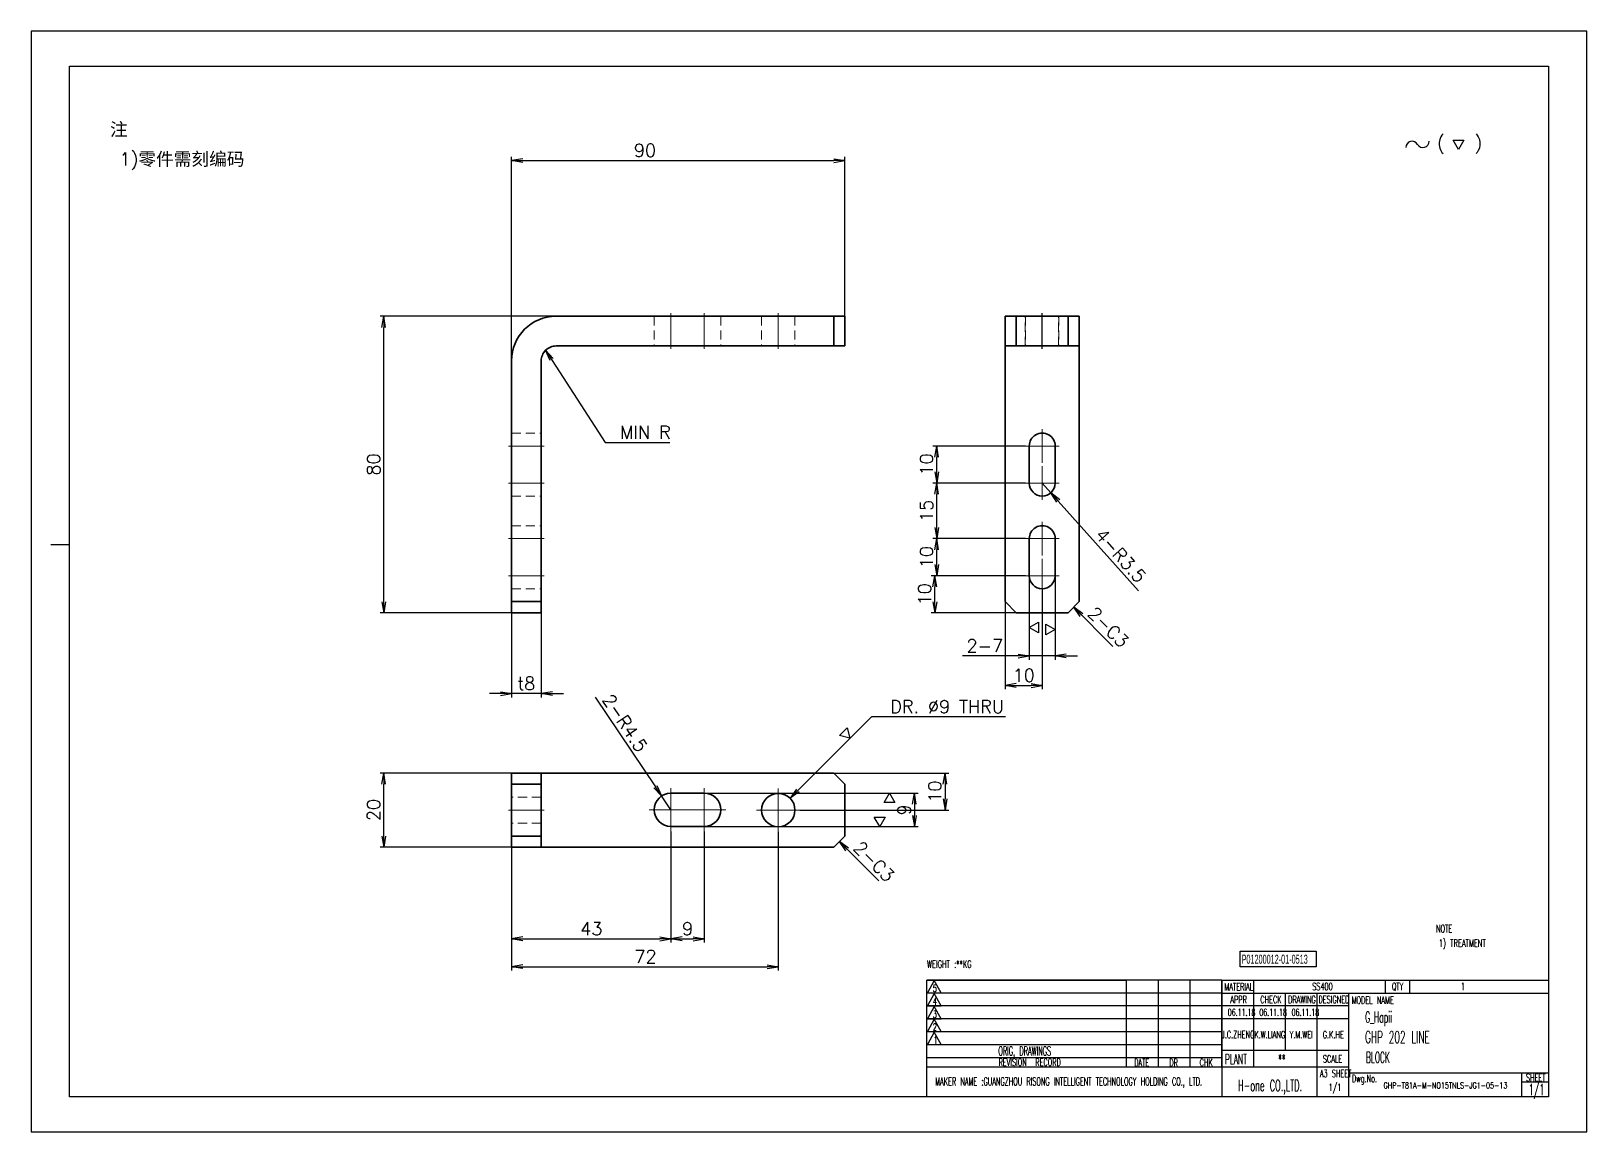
# Model space of a CAD drawing. Header units: millimetres. Extents: x 9439 to 18429, y 1498 to 3280.
# Drawn here: x 16313 to 16733, y 1498.1 to 1795.1 of the extents above; entities that cross this region are included whole.
import ezdxf
from ezdxf.enums import TextEntityAlignment as Align

# ---------------------------------------------------------------- set-up
doc = ezdxf.new("R2010")
doc.units = ezdxf.units.MM
doc.linetypes.add('CENTER-HOKUTO', pattern=[23, 20, -1, 1, -1])
doc.linetypes.add('HIDDEN-HOKUTO', pattern=[3.8, 2.5, -1.3])
doc.layers.add('AM_7', color=2, linetype='CENTER-HOKUTO', lineweight=30)
doc.layers.add('AM_HID', color=1, linetype='HIDDEN-HOKUTO', lineweight=25)
doc.layers.add('title_frame', color=7, linetype='Continuous')
doc.layers.add('word_dim', color=253, linetype='Continuous')
doc.styles.add('MX_NOTE_STANDARD', font='txt.shx', dxfattribs={"bigfont": 'bigfont.shx'})
doc.styles.get("Standard").update_dxf_attribs({"font": 'romans.shx', "bigfont": 'bigfont.shx'})
doc.dimstyles.new('RS1-1', dxfattribs={"dimtxt": 3.5, "dimasz": 3, "dimexe": 1, "dimexo": 0, "dimgap": 1, "dimtad": 3, "dimdsep": 46, "dimtxsty": 'Standard', "dimblk1": 'OPEN', "dimblk2": 'OPEN', "dimsah": 1, "dimcen": 0, "dimclrd": 256, "dimclre": 256, "dimclrt": 3, "dimazin": 2, "dimtfac": 1, "dimtmove": 0, "dimatfit": 3, "dimldrblk": 'OPEN', "dimfxl": 0, "dimtolj": 1, "dimtzin": 0, "dimarcsym": 0})

# ---------------------------------------------------------------- blocks, each defined once
blk = doc.blocks.new('A$C404331B6')
at = {"layer": 'title_frame'}
for p, q in [((0, -31.5), (0, 0)), ((0, 0), (53.9, 0)), ((79.62, 0), (0, 0)), ((53.9, -23.5), (53.9, 0)), ((62.48, -23.5), (62.48, 0)), ((62.48, -23.5), (62.48, 0)), ((71.05, -23.5), (71.05, 0)), ((71.05, -23.5), (71.05, 0)), ((79.62, 0), (79.62, -31.5)), ((79.62, 0), (167.83, 0)), ((88.2, -23.5), (88.2, 0)), ((123.73, 0), (123.73, -3.5)), ((130.3, 0), (130.3, -3.5)), ((53.9, -3.5), (0, -3.5)), ((79.62, -3.5), (0, -3.5)), ((1.98, -0.12), (0.1, -3.45)), ((0.1, -3.45), (3.86, -3.45)), ((1.98, -3.6), (0.1, -6.92)), ((3.86, -3.45), (1.98, -0.12)), ((3.86, -6.92), (1.98, -3.6)), ((79.62, -3.5), (167.83, -3.5)), ((96.78, -18.9), (96.78, -3.5)), ((105.35, -31.5), (105.35, -3.5)), ((113.92, -31.5), (113.92, -3.5)), ((53.9, -7), (0, -7)), ((79.62, -7), (0, -7)), ((0.1, -6.92), (3.86, -6.92)), ((1.98, -7.13), (0.1, -10.45)), ((3.86, -10.45), (1.98, -7.13)), ((113.92, -7), (79.62, -7)), ((53.9, -10.5), (0, -10.5)), ((79.62, -10.5), (0, -10.5)), ((0.1, -10.45), (3.86, -10.45)), ((1.98, -10.54), (0.1, -13.87)), ((3.86, -13.87), (1.98, -10.54)), ((113.92, -10.5), (79.62, -10.5)), ((53.9, -14), (0, -14)), ((79.62, -14), (0, -14)), ((0.1, -13.87), (3.86, -13.87)), ((1.98, -14.07), (0.1, -17.4)), ((3.86, -17.4), (1.98, -14.07)), ((53.9, -17.5), (0, -17.5)), ((79.62, -17.5), (0, -17.5)), ((0.1, -17.4), (3.86, -17.4)), ((79.62, -18.9), (113.92, -18.9)), ((53.9, -21), (0, -21)), ((79.62, -21), (0, -21)), ((79.62, -23.5), (0, -23.5)), ((113.92, -23.5), (79.62, -23.5)), ((113.92, -25), (167.83, -25)), ((160.48, -25), (160.48, -31.5)), ((160.48, -27.5), (167.83, -27.5)), ((167.83, -31.5), (0, -31.5))]:
    blk.add_line(p, q, dxfattribs=at)
at = {"layer": 'title_frame', "color": 3, "style": 'MX_NOTE_STANDARD', "width": 0.5341}
for s, height, p in [('5', 1.92, (1.59, -3.22)), ('MATERIAL', 1.973, (80.3, -2.79)), ('QTY', 1.973, (125.5, -2.7)), ('4', 1.92, (1.59, -6.7)), ('3', 1.92, (1.59, -10.23)), ('APPR', 1.973, (81.89, -6.26)), ('CHECK', 1.973, (89.99, -6.26)), ('DRAWING', 1.973, (97.51, -6.26)), ('DESIGNED', 1.973, (105.7, -6.26)), ('MODEL NAME', 1.973, (114.63, -6.41)), ('2', 1.92, (1.59, -13.64)), ('1', 1.92, (1.78, -17.17)), ('ORIG, DRAWINGS', 2.4112, (19.27, -20.34)), ('PLANT', 2.74, (80.46, -22.73)), ('SCALE', 1.973, (106.88, -22.28)), ('REVISION  RECORD', 1.9728, (19.32, -23.18)), ('DATE', 1.973, (55.94, -23.26)), ('DR', 1.973, (65.43, -23.27)), ('CHK', 1.973, (73.61, -23.23)), ('MAKER NAME :GUANGZHOU RISONG INTELLIGENT TECHNOLOGY HOLDING CO., LTD.', 2.16, (2.22, -28.43)), ('Dwg.No.', 1.973, (114.71, -27.52)), ('SHEET', 1.973, (161.71, -27.29))]:
    blk.add_text(s, height=height, dxfattribs=at).set_placement(p)
blk = doc.blocks.new('shiage0')
at = {"layer": 'word_dim', "color": 3, "linetype": 'Continuous'}
for centre, start, end in [((1.69, 0), 30, 180), ((4.61, 1.69), 210, 0)]:
    blk.add_arc(centre, 1.69, start, end, dxfattribs=at)
blk = doc.blocks.new('12')
at = {"layer": 'title_frame', "color": 3, "linetype": 'Continuous'}
blk.add_lwpolyline([(20.46, 3.03), (19.01, 5.53), (21.9, 5.53)], close=True, dxfattribs=at)
blk.add_blockref('shiage0', (6.23, 3.56), dxfattribs=at)
blk.add_text('(   )', height=3.5, dxfattribs=at).set_placement((14.64, 3.08))
blk = doc.blocks.new('_Open')
at = {"color": 0, "lineweight": -2}
for p, q in [((-1, 0.17), (0, 0)), ((-1, -0.17), (0, 0)), ((0, 0), (-1, 0))]:
    blk.add_line(p, q, dxfattribs=at)
blk = doc.blocks.new('*D198')
at = {"layer": 'DEFPOINTS', "color": 0, "linetype": 'Continuous', "ltscale": 2}
for p in [(16408.16, 1718.18), (16458.41, 1718.18), (16446.68, 1638.18)]:
    blk.add_point(p, dxfattribs=at)
at = {"layer": 'word_dim', "linetype": 'Continuous', "lineweight": -2, "ltscale": 2}
for p, q in [((16458.41, 1718.18), (16407.16, 1718.18)), ((16408.16, 1641.18), (16408.16, 1715.18)), ((16446.68, 1638.18), (16407.16, 1638.18))]:
    blk.add_line(p, q, dxfattribs=at)
at = {"layer": 'word_dim', "linetype": 'Continuous', "lineweight": -2, "ltscale": 2, "xscale": 3, "yscale": 3, "zscale": 3}
for p, rotation in [((16408.16, 1718.18), 90), ((16408.16, 1638.18), 270)]:
    blk.add_blockref('_Open', p, dxfattribs=dict(at, rotation=rotation))
at = {"layer": 'word_dim', "color": 3, "linetype": 'Continuous', "ltscale": 2, "insert": (16405.41, 1678.18), "char_height": 3.5, "attachment_point": 5, "rotation": 90}
blk.add_mtext('\\A1;80', dxfattribs=at)
blk = doc.blocks.new('*D199')
at = {"layer": 'DEFPOINTS', "color": 0, "linetype": 'Continuous', "ltscale": 2}
for p in [(16532.68, 1760.19), (16532.68, 1714.18), (16442.68, 1679.47)]:
    blk.add_point(p, dxfattribs=at)
at = {"layer": 'word_dim', "linetype": 'Continuous', "lineweight": -2, "ltscale": 2}
for p, q in [((16442.68, 1679.47), (16442.68, 1761.19)), ((16445.68, 1760.19), (16529.68, 1760.19)), ((16532.68, 1714.18), (16532.68, 1761.19))]:
    blk.add_line(p, q, dxfattribs=at)
at = {"layer": 'word_dim', "linetype": 'Continuous', "lineweight": -2, "ltscale": 2, "xscale": 3, "yscale": 3, "zscale": 3, "rotation": 180}
blk.add_blockref('_Open', (16442.68, 1760.19), dxfattribs=at)
at = {"layer": 'word_dim', "linetype": 'Continuous', "lineweight": -2, "ltscale": 2, "xscale": 3, "yscale": 3, "zscale": 3}
blk.add_blockref('_Open', (16532.68, 1760.19), dxfattribs=at)
at = {"layer": 'word_dim', "color": 3, "linetype": 'Continuous', "ltscale": 2, "insert": (16478.68, 1762.94), "char_height": 3.5, "attachment_point": 5}
blk.add_mtext('\\A1;90', dxfattribs=at)
blk = doc.blocks.new('*D200')
at = {"layer": 'DEFPOINTS', "color": 0, "linetype": 'Continuous', "ltscale": 2}
for p in [(16442.68, 1638.18), (16450.68, 1638.18), (16442.68, 1616.36)]:
    blk.add_point(p, dxfattribs=at)
at = {"layer": 'word_dim', "linetype": 'Continuous', "lineweight": -2, "ltscale": 2}
for p, q in [((16442.68, 1638.18), (16442.68, 1615.36)), ((16450.68, 1638.18), (16450.68, 1615.36)), ((16439.68, 1616.36), (16436.68, 1616.36)), ((16450.68, 1616.36), (16442.68, 1616.36)), ((16453.68, 1616.36), (16456.68, 1616.36))]:
    blk.add_line(p, q, dxfattribs=at)
at = {"layer": 'word_dim', "linetype": 'Continuous', "lineweight": -2, "ltscale": 2, "xscale": 3, "yscale": 3, "zscale": 3}
blk.add_blockref('_Open', (16442.68, 1616.36), dxfattribs=at)
at = {"layer": 'word_dim', "linetype": 'Continuous', "lineweight": -2, "ltscale": 2, "xscale": 3, "yscale": 3, "zscale": 3, "rotation": 180}
blk.add_blockref('_Open', (16450.68, 1616.36), dxfattribs=at)
at = {"layer": 'word_dim', "color": 3, "linetype": 'Continuous', "ltscale": 2, "insert": (16446.68, 1619.11), "char_height": 3.5, "attachment_point": 5}
blk.add_mtext('\\A1;t8', dxfattribs=at)
blk = doc.blocks.new('*D201')
at = {"layer": 'DEFPOINTS', "color": 0, "linetype": 'Continuous', "ltscale": 2}
for p in [(16585.92, 1644.63), (16575.92, 1641.18), (16585.92, 1618.56)]:
    blk.add_point(p, dxfattribs=at)
at = {"layer": 'word_dim', "linetype": 'Continuous', "lineweight": -2, "ltscale": 2}
for p, q in [((16585.92, 1644.63), (16585.92, 1617.56)), ((16575.92, 1641.18), (16575.92, 1617.56)), ((16578.92, 1618.56), (16582.92, 1618.56))]:
    blk.add_line(p, q, dxfattribs=at)
at = {"layer": 'word_dim', "linetype": 'Continuous', "lineweight": -2, "ltscale": 2, "xscale": 3, "yscale": 3, "zscale": 3, "rotation": 180}
blk.add_blockref('_Open', (16575.92, 1618.56), dxfattribs=at)
at = {"layer": 'word_dim', "linetype": 'Continuous', "lineweight": -2, "ltscale": 2, "xscale": 3, "yscale": 3, "zscale": 3}
blk.add_blockref('_Open', (16585.92, 1618.56), dxfattribs=at)
at = {"layer": 'word_dim', "color": 3, "linetype": 'Continuous', "ltscale": 2, "insert": (16580.92, 1621.31), "char_height": 3.5, "attachment_point": 5}
blk.add_mtext('\\A1;10', dxfattribs=at)
blk = doc.blocks.new('*D202')
at = {"layer": 'DEFPOINTS', "color": 0, "linetype": 'Continuous', "ltscale": 2}
for p in [(16556.93, 1648.18), (16581.37, 1648.18), (16578.92, 1638.18)]:
    blk.add_point(p, dxfattribs=at)
at = {"layer": 'word_dim', "linetype": 'Continuous', "lineweight": -2, "ltscale": 2}
for p, q in [((16581.37, 1648.18), (16555.93, 1648.18)), ((16556.93, 1641.18), (16556.93, 1645.18)), ((16578.92, 1638.18), (16555.93, 1638.18))]:
    blk.add_line(p, q, dxfattribs=at)
at = {"layer": 'word_dim', "linetype": 'Continuous', "lineweight": -2, "ltscale": 2, "xscale": 3, "yscale": 3, "zscale": 3}
for p, rotation in [((16556.93, 1648.18), 90), ((16556.93, 1638.18), 270)]:
    blk.add_blockref('_Open', p, dxfattribs=dict(at, rotation=rotation))
at = {"layer": 'word_dim', "color": 3, "linetype": 'Continuous', "ltscale": 2, "insert": (16554.18, 1643.18), "char_height": 3.5, "attachment_point": 5, "rotation": 90}
blk.add_mtext('\\A1;10', dxfattribs=at)
blk = doc.blocks.new('*D203')
at = {"layer": 'DEFPOINTS', "color": 0, "linetype": 'Continuous', "ltscale": 2}
for p in [(16557.43, 1658.18), (16581.37, 1658.18), (16581.37, 1648.18)]:
    blk.add_point(p, dxfattribs=at)
at = {"layer": 'word_dim', "linetype": 'Continuous', "lineweight": -2, "ltscale": 2}
for p, q in [((16581.37, 1658.18), (16556.43, 1658.18)), ((16557.43, 1651.18), (16557.43, 1655.18)), ((16581.37, 1648.18), (16556.43, 1648.18))]:
    blk.add_line(p, q, dxfattribs=at)
at = {"layer": 'word_dim', "linetype": 'Continuous', "lineweight": -2, "ltscale": 2, "xscale": 3, "yscale": 3, "zscale": 3}
for p, rotation in [((16557.43, 1658.18), 90), ((16557.43, 1648.18), 270)]:
    blk.add_blockref('_Open', p, dxfattribs=dict(at, rotation=rotation))
at = {"layer": 'word_dim', "color": 3, "linetype": 'Continuous', "ltscale": 2, "insert": (16554.68, 1653.18), "char_height": 3.5, "attachment_point": 5, "rotation": 90}
blk.add_mtext('\\A1;10', dxfattribs=at)
blk = doc.blocks.new('*D204')
at = {"layer": 'DEFPOINTS', "color": 0, "linetype": 'Continuous', "ltscale": 2}
for p in [(16557.43, 1673.18), (16581.37, 1673.18), (16581.37, 1658.18)]:
    blk.add_point(p, dxfattribs=at)
at = {"layer": 'word_dim', "linetype": 'Continuous', "lineweight": -2, "ltscale": 2}
for p, q in [((16581.37, 1673.18), (16556.43, 1673.18)), ((16557.43, 1661.18), (16557.43, 1670.18)), ((16581.37, 1658.18), (16556.43, 1658.18))]:
    blk.add_line(p, q, dxfattribs=at)
at = {"layer": 'word_dim', "linetype": 'Continuous', "lineweight": -2, "ltscale": 2, "xscale": 3, "yscale": 3, "zscale": 3}
for p, rotation in [((16557.43, 1673.18), 90), ((16557.43, 1658.18), 270)]:
    blk.add_blockref('_Open', p, dxfattribs=dict(at, rotation=rotation))
at = {"layer": 'word_dim', "color": 3, "linetype": 'Continuous', "ltscale": 2, "insert": (16554.68, 1665.68), "char_height": 3.5, "attachment_point": 5, "rotation": 90}
blk.add_mtext('\\A1;15', dxfattribs=at)
blk = doc.blocks.new('*D205')
at = {"layer": 'DEFPOINTS', "color": 0, "linetype": 'Continuous', "ltscale": 2}
for p in [(16557.43, 1683.18), (16581.37, 1683.18), (16581.37, 1673.18)]:
    blk.add_point(p, dxfattribs=at)
at = {"layer": 'word_dim', "linetype": 'Continuous', "lineweight": -2, "ltscale": 2}
for p, q in [((16581.37, 1683.18), (16556.43, 1683.18)), ((16557.43, 1676.18), (16557.43, 1680.18)), ((16581.37, 1673.18), (16556.43, 1673.18))]:
    blk.add_line(p, q, dxfattribs=at)
at = {"layer": 'word_dim', "linetype": 'Continuous', "lineweight": -2, "ltscale": 2, "xscale": 3, "yscale": 3, "zscale": 3}
for p, rotation in [((16557.43, 1683.18), 90), ((16557.43, 1673.18), 270)]:
    blk.add_blockref('_Open', p, dxfattribs=dict(at, rotation=rotation))
at = {"layer": 'word_dim', "color": 3, "linetype": 'Continuous', "ltscale": 2, "insert": (16554.68, 1678.18), "char_height": 3.5, "attachment_point": 5, "rotation": 90}
blk.add_mtext('\\A1;10', dxfattribs=at)
blk = doc.blocks.new('*D206')
at = {"layer": 'DEFPOINTS', "color": 0, "linetype": 'Continuous', "ltscale": 2}
for p in [(16582.42, 1649.18), (16589.42, 1649.18), (16589.42, 1626.52)]:
    blk.add_point(p, dxfattribs=at)
at = {"layer": 'word_dim', "linetype": 'Continuous', "lineweight": -2, "ltscale": 2}
for p, q in [((16582.42, 1649.18), (16582.42, 1625.52)), ((16589.42, 1649.18), (16589.42, 1625.52)), ((16579.42, 1626.52), (16564.42, 1626.52)), ((16589.42, 1626.52), (16582.42, 1626.52)), ((16592.42, 1626.52), (16595.42, 1626.52))]:
    blk.add_line(p, q, dxfattribs=at)
at = {"layer": 'word_dim', "linetype": 'Continuous', "lineweight": -2, "ltscale": 2, "xscale": 3, "yscale": 3, "zscale": 3}
blk.add_blockref('_Open', (16582.42, 1626.52), dxfattribs=at)
at = {"layer": 'word_dim', "linetype": 'Continuous', "lineweight": -2, "ltscale": 2, "xscale": 3, "yscale": 3, "zscale": 3, "rotation": 180}
blk.add_blockref('_Open', (16589.42, 1626.52), dxfattribs=at)
at = {"layer": 'word_dim', "color": 3, "linetype": 'Continuous', "ltscale": 2, "insert": (16570.42, 1629.27), "char_height": 3.5, "attachment_point": 5}
blk.add_mtext('\\A1;2-7', dxfattribs=at)
blk = doc.blocks.new('*D207')
at = {"layer": 'DEFPOINTS', "color": 0, "linetype": 'Continuous', "ltscale": 2}
for p in [(16585.92, 1673.18), (16588.26, 1670.57)]:
    blk.add_point(p, dxfattribs=at)
at = {"layer": 'word_dim', "linetype": 'Continuous', "lineweight": -2, "ltscale": 2}
for p, q in [((16585.92, 1673.18), (16588.26, 1670.57)), ((16611.9, 1644.13), (16590.25, 1668.34))]:
    blk.add_line(p, q, dxfattribs=at)
at = {"layer": 'word_dim', "linetype": 'Continuous', "lineweight": -2, "ltscale": 2, "xscale": 3, "yscale": 3, "zscale": 3, "rotation": 131.7998130805166}
blk.add_blockref('_Open', (16588.26, 1670.57), dxfattribs=at)
at = {"layer": 'word_dim', "color": 3, "linetype": 'Continuous', "ltscale": 2, "insert": (16607.12, 1653.6), "char_height": 3.5, "attachment_point": 5, "rotation": 311.7998}
blk.add_mtext('\\A1;4-R3.5', dxfattribs=at)
blk = doc.blocks.new('*D208')
at = {"layer": 'DEFPOINTS', "color": 0, "linetype": 'Continuous', "ltscale": 2}
for p in [(16408.16, 1594.94), (16446.68, 1594.94), (16444.84, 1574.94)]:
    blk.add_point(p, dxfattribs=at)
at = {"layer": 'word_dim', "linetype": 'Continuous', "lineweight": -2, "ltscale": 2}
for p, q in [((16446.68, 1594.94), (16407.16, 1594.94)), ((16408.16, 1577.94), (16408.16, 1591.94)), ((16444.84, 1574.94), (16407.16, 1574.94))]:
    blk.add_line(p, q, dxfattribs=at)
at = {"layer": 'word_dim', "linetype": 'Continuous', "lineweight": -2, "ltscale": 2, "xscale": 3, "yscale": 3, "zscale": 3}
for p, rotation in [((16408.16, 1594.94), 90), ((16408.16, 1574.94), 270)]:
    blk.add_blockref('_Open', p, dxfattribs=dict(at, rotation=rotation))
at = {"layer": 'word_dim', "color": 3, "linetype": 'Continuous', "ltscale": 2, "insert": (16405.41, 1584.94), "char_height": 3.5, "attachment_point": 5, "rotation": 90}
blk.add_mtext('\\A1;20', dxfattribs=at)
blk = doc.blocks.new('*D209')
at = {"layer": 'DEFPOINTS', "color": 0, "linetype": 'Continuous', "ltscale": 2}
for p in [(16442.68, 1576.44), (16485.68, 1579.17), (16485.68, 1550.2)]:
    blk.add_point(p, dxfattribs=at)
at = {"layer": 'word_dim', "linetype": 'Continuous', "lineweight": -2, "ltscale": 2}
for p, q in [((16442.68, 1576.44), (16442.68, 1549.2)), ((16485.68, 1579.17), (16485.68, 1549.2)), ((16445.68, 1550.2), (16482.68, 1550.2))]:
    blk.add_line(p, q, dxfattribs=at)
at = {"layer": 'word_dim', "linetype": 'Continuous', "lineweight": -2, "ltscale": 2, "xscale": 3, "yscale": 3, "zscale": 3, "rotation": 180}
blk.add_blockref('_Open', (16442.68, 1550.2), dxfattribs=at)
at = {"layer": 'word_dim', "linetype": 'Continuous', "lineweight": -2, "ltscale": 2, "xscale": 3, "yscale": 3, "zscale": 3}
blk.add_blockref('_Open', (16485.68, 1550.2), dxfattribs=at)
at = {"layer": 'word_dim', "color": 3, "linetype": 'Continuous', "ltscale": 2, "insert": (16464.18, 1552.95), "char_height": 3.5, "attachment_point": 5}
blk.add_mtext('\\A1;43', dxfattribs=at)
blk = doc.blocks.new('*D210')
at = {"layer": 'DEFPOINTS', "color": 0, "linetype": 'Continuous', "ltscale": 2}
for p in [(16485.68, 1579.17), (16494.68, 1579.17), (16494.68, 1550.2)]:
    blk.add_point(p, dxfattribs=at)
at = {"layer": 'word_dim', "linetype": 'Continuous', "lineweight": -2, "ltscale": 2}
for p, q in [((16485.68, 1579.17), (16485.68, 1549.2)), ((16494.68, 1579.17), (16494.68, 1549.2)), ((16488.68, 1550.2), (16491.68, 1550.2))]:
    blk.add_line(p, q, dxfattribs=at)
at = {"layer": 'word_dim', "linetype": 'Continuous', "lineweight": -2, "ltscale": 2, "xscale": 3, "yscale": 3, "zscale": 3, "rotation": 180}
blk.add_blockref('_Open', (16485.68, 1550.2), dxfattribs=at)
at = {"layer": 'word_dim', "linetype": 'Continuous', "lineweight": -2, "ltscale": 2, "xscale": 3, "yscale": 3, "zscale": 3}
blk.add_blockref('_Open', (16494.68, 1550.2), dxfattribs=at)
at = {"layer": 'word_dim', "color": 3, "linetype": 'Continuous', "ltscale": 2, "insert": (16490.18, 1552.95), "char_height": 3.5, "attachment_point": 5}
blk.add_mtext('\\A1;9', dxfattribs=at)
blk = doc.blocks.new('*D211')
at = {"layer": 'DEFPOINTS', "color": 0, "linetype": 'Continuous', "ltscale": 2}
for p in [(16442.68, 1576.44), (16514.68, 1579.09), (16514.68, 1542.68)]:
    blk.add_point(p, dxfattribs=at)
at = {"layer": 'word_dim', "linetype": 'Continuous', "lineweight": -2, "ltscale": 2}
for p, q in [((16442.68, 1576.44), (16442.68, 1541.68)), ((16514.68, 1579.09), (16514.68, 1541.68)), ((16445.68, 1542.68), (16511.68, 1542.68))]:
    blk.add_line(p, q, dxfattribs=at)
at = {"layer": 'word_dim', "linetype": 'Continuous', "lineweight": -2, "ltscale": 2, "xscale": 3, "yscale": 3, "zscale": 3, "rotation": 180}
blk.add_blockref('_Open', (16442.68, 1542.68), dxfattribs=at)
at = {"layer": 'word_dim', "linetype": 'Continuous', "lineweight": -2, "ltscale": 2, "xscale": 3, "yscale": 3, "zscale": 3}
blk.add_blockref('_Open', (16514.68, 1542.68), dxfattribs=at)
at = {"layer": 'word_dim', "color": 3, "linetype": 'Continuous', "ltscale": 2, "insert": (16478.81, 1545.43), "char_height": 3.5, "attachment_point": 5}
blk.add_mtext('\\A1;72', dxfattribs=at)
blk = doc.blocks.new('*D212')
at = {"layer": 'DEFPOINTS', "color": 0, "linetype": 'Continuous', "ltscale": 2}
for p in [(16511.68, 1594.94), (16520.53, 1584.94), (16559.68, 1584.94)]:
    blk.add_point(p, dxfattribs=at)
at = {"layer": 'word_dim', "linetype": 'Continuous', "lineweight": -2, "ltscale": 2}
for p, q in [((16511.68, 1594.94), (16560.68, 1594.94)), ((16559.68, 1591.94), (16559.68, 1587.94)), ((16520.53, 1584.94), (16560.68, 1584.94))]:
    blk.add_line(p, q, dxfattribs=at)
at = {"layer": 'word_dim', "linetype": 'Continuous', "lineweight": -2, "ltscale": 2, "xscale": 3, "yscale": 3, "zscale": 3}
for p, rotation in [((16559.68, 1594.94), 90), ((16559.68, 1584.94), 270)]:
    blk.add_blockref('_Open', p, dxfattribs=dict(at, rotation=rotation))
at = {"layer": 'word_dim', "color": 3, "linetype": 'Continuous', "ltscale": 2, "insert": (16556.93, 1589.94), "char_height": 3.5, "attachment_point": 5, "rotation": 90}
blk.add_mtext('\\A1;10', dxfattribs=at)
blk = doc.blocks.new('*D213')
at = {"layer": 'DEFPOINTS', "color": 0, "linetype": 'Continuous', "ltscale": 2}
for p in [(16494.68, 1589.52), (16494.68, 1580.52), (16551.4, 1580.52)]:
    blk.add_point(p, dxfattribs=at)
at = {"layer": 'word_dim', "linetype": 'Continuous', "lineweight": -2, "ltscale": 2}
for p, q in [((16494.68, 1589.52), (16552.4, 1589.52)), ((16551.4, 1586.52), (16551.4, 1583.52)), ((16494.68, 1580.52), (16552.4, 1580.52))]:
    blk.add_line(p, q, dxfattribs=at)
at = {"layer": 'word_dim', "linetype": 'Continuous', "lineweight": -2, "ltscale": 2, "xscale": 3, "yscale": 3, "zscale": 3}
for p, rotation in [((16551.4, 1589.52), 90), ((16551.4, 1580.52), 270)]:
    blk.add_blockref('_Open', p, dxfattribs=dict(at, rotation=rotation))
at = {"layer": 'word_dim', "color": 3, "linetype": 'Continuous', "ltscale": 2, "insert": (16548.65, 1585.02), "char_height": 3.5, "attachment_point": 5, "rotation": 90}
blk.add_mtext('\\A1;9', dxfattribs=at)
blk = doc.blocks.new('*D214')
at = {"layer": 'DEFPOINTS', "color": 0, "linetype": 'Continuous', "ltscale": 2}
for p in [(16517.86, 1588.13), (16511.5, 1581.76)]:
    blk.add_point(p, dxfattribs=at)
at = {"layer": 'word_dim', "linetype": 'Continuous', "lineweight": -2, "ltscale": 2}
for p, q in [((16539.82, 1610.12), (16519.98, 1590.25)), ((16576.02, 1610.12), (16539.82, 1610.12))]:
    blk.add_line(p, q, dxfattribs=at)
at = {"layer": 'word_dim', "linetype": 'Continuous', "lineweight": -2, "ltscale": 2, "xscale": 3, "yscale": 3, "zscale": 3, "rotation": 225.0427662353295}
blk.add_blockref('_Open', (16517.86, 1588.13), dxfattribs=at)
at = {"layer": 'word_dim', "color": 3, "linetype": 'Continuous', "ltscale": 2, "insert": (16560.25, 1612.87), "char_height": 3.5, "attachment_point": 5}
blk.add_mtext('\\A1;DR. ∅9 THRU', dxfattribs=at)
blk = doc.blocks.new('shiage1')
at = {"layer": 'word_dim', "color": 3, "linetype": 'Continuous'}
for p, q in [((0, 0), (-1.44, 2.5)), ((-1.44, 2.5), (1.44, 2.5)), ((1.44, 2.5), (0, 0))]:
    blk.add_line(p, q, dxfattribs=at)
blk = doc.blocks.new('*D215')
at = {"layer": 'DEFPOINTS', "color": 0, "linetype": 'Continuous', "ltscale": 2}
for p in [(16483.17, 1588.76), (16485.68, 1585.02)]:
    blk.add_point(p, dxfattribs=at)
at = {"layer": 'word_dim', "linetype": 'Continuous', "lineweight": -2, "ltscale": 2}
for p, q in [((16465.27, 1615.42), (16481.5, 1591.25)), ((16485.68, 1585.02), (16483.17, 1588.76))]:
    blk.add_line(p, q, dxfattribs=at)
at = {"layer": 'word_dim', "linetype": 'Continuous', "lineweight": -2, "ltscale": 2, "xscale": 3, "yscale": 3, "zscale": 3, "rotation": 303.8904609505279}
blk.add_blockref('_Open', (16483.17, 1588.76), dxfattribs=at)
at = {"layer": 'word_dim', "color": 3, "linetype": 'Continuous', "ltscale": 2, "insert": (16473.27, 1608.44), "char_height": 3.5, "attachment_point": 5, "rotation": 303.8905}
blk.add_mtext('\\A1;2-R4.5', dxfattribs=at)

msp = doc.modelspace()

# ---------------------------------------------------------------- linework, layer by layer
at = {"color": 7, "lineweight": 35}
for p, q in [((16454.682, 1718.181), (16529.682, 1718.181)), ((16454.682, 1710.181), (16529.682, 1710.181)), ((16442.682, 1641.181), (16442.682, 1706.181)), ((16450.682, 1641.181), (16450.682, 1706.181)), ((16575.922, 1641.181), (16575.922, 1706.181)), ((16595.922, 1641.181), (16595.922, 1706.181)), ((16454.682, 1594.941), (16529.682, 1594.941)), ((16454.682, 1574.941), (16529.682, 1574.941))]:
    msp.add_line(p, q, dxfattribs=at)
at = {"color": 7, "lineweight": 35, "ltscale": 0.075}
for p, q in [((16532.682, 1718.181), (16529.682, 1718.181)), ((16578.922, 1718.181), (16575.922, 1718.181)), ((16595.922, 1718.181), (16592.922, 1718.181)), ((16529.682, 1710.181), (16532.682, 1710.181)), ((16575.922, 1710.181), (16578.922, 1710.181)), ((16592.922, 1710.181), (16595.922, 1710.181)), ((16442.682, 1638.181), (16442.682, 1641.181)), ((16450.682, 1638.181), (16450.682, 1641.181)), ((16442.682, 1591.941), (16442.682, 1594.941)), ((16450.682, 1591.941), (16450.682, 1594.941)), ((16442.682, 1577.941), (16442.682, 1574.941)), ((16450.682, 1577.941), (16450.682, 1574.941))]:
    msp.add_line(p, q, dxfattribs=at)
at = {"color": 7, "lineweight": 35, "ltscale": 0.2}
for p, q in [((16529.682, 1710.181), (16529.682, 1718.181)), ((16532.682, 1710.181), (16532.682, 1718.181)), ((16575.922, 1710.181), (16575.922, 1718.181)), ((16578.922, 1710.181), (16578.922, 1718.181)), ((16592.922, 1710.181), (16592.922, 1718.181)), ((16595.922, 1710.181), (16595.922, 1718.181)), ((16442.682, 1641.181), (16450.682, 1641.181)), ((16442.682, 1638.181), (16450.682, 1638.181)), ((16442.682, 1594.941), (16450.682, 1594.941)), ((16442.682, 1591.941), (16450.682, 1591.941)), ((16442.682, 1577.941), (16450.682, 1577.941)), ((16442.682, 1574.941), (16450.682, 1574.941))]:
    msp.add_line(p, q, dxfattribs=at)
at = {"color": 7, "lineweight": 35, "ltscale": 0.35}
for p, q in [((16578.922, 1718.181), (16592.922, 1718.181)), ((16592.922, 1710.181), (16578.922, 1710.181)), ((16592.922, 1638.181), (16578.922, 1638.181)), ((16442.682, 1591.941), (16442.682, 1577.941)), ((16450.682, 1577.941), (16450.682, 1591.941)), ((16532.682, 1577.941), (16532.682, 1591.941))]:
    msp.add_line(p, q, dxfattribs=at)
at = {"color": 7, "lineweight": 35, "ltscale": 0.1}
for p, q in [((16575.922, 1706.181), (16575.922, 1710.181)), ((16595.922, 1706.181), (16595.922, 1710.181)), ((16450.682, 1594.941), (16454.682, 1594.941)), ((16450.682, 1574.941), (16454.682, 1574.941))]:
    msp.add_line(p, q, dxfattribs=at)
at = {"color": 7, "lineweight": 35, "ltscale": 0.25}
for p, q in [((16582.422, 1673.181), (16582.422, 1683.181)), ((16589.422, 1683.181), (16589.422, 1673.181)), ((16582.422, 1648.181), (16582.422, 1658.181)), ((16589.422, 1658.181), (16589.422, 1648.181))]:
    msp.add_line(p, q, dxfattribs=at)
at = {"color": 7, "lineweight": 35, "ltscale": 0.106066}
for p, q in [((16578.922, 1638.181), (16575.922, 1641.181)), ((16592.922, 1638.181), (16595.922, 1641.181)), ((16529.682, 1594.941), (16532.682, 1591.941)), ((16532.682, 1577.941), (16529.682, 1574.941))]:
    msp.add_line(p, q, dxfattribs=at)
at = {"color": 7, "lineweight": 35, "ltscale": 0.225}
for p, q in [((16485.682, 1589.523), (16494.682, 1589.523)), ((16494.682, 1580.523), (16485.682, 1580.523))]:
    msp.add_line(p, q, dxfattribs=at)
at = {"color": 7, "lineweight": 35}
msp.add_circle((16514.682, 1584.941), 4.5, dxfattribs=at)
for centre, radius, start, end in [((16454.682, 1706.181), 12, 90, 179.99999), ((16454.682, 1706.181), 4, 90, 180.00001), ((16585.922, 1683.181), 3.5, 0, 180.00001), ((16585.922, 1673.181), 3.5, 180.00001, 0), ((16585.922, 1658.181), 3.5, 0, 180.00001), ((16585.922, 1648.181), 3.5, 180.00001, 0), ((16485.682, 1585.023), 4.5, 90, 270), ((16494.682, 1585.023), 4.5, 270, 90)]:
    msp.add_arc(centre, radius, start, end, dxfattribs=at)
at = {"layer": 'AM_7', "color": 2, "lineweight": 13}
for p, q in [((16485.682, 1718.982), (16485.682, 1709.381)), ((16494.682, 1718.982), (16494.682, 1709.381)), ((16514.682, 1718.982), (16514.682, 1709.381)), ((16585.841, 1718.982), (16585.841, 1709.381)), ((16585.922, 1718.982), (16585.922, 1709.381)), ((16585.922, 1687.731), (16585.922, 1678.631)), ((16441.882, 1683.181), (16451.482, 1683.181)), ((16590.472, 1683.181), (16581.373, 1683.181)), ((16585.922, 1677.731), (16585.922, 1668.631)), ((16441.882, 1673.181), (16451.482, 1673.181)), ((16590.472, 1673.181), (16581.373, 1673.181)), ((16585.922, 1662.731), (16585.922, 1653.631)), ((16441.882, 1658.181), (16451.482, 1658.181)), ((16590.472, 1658.181), (16581.373, 1658.181)), ((16585.922, 1652.731), (16585.922, 1643.631)), ((16441.882, 1648.181), (16451.482, 1648.181)), ((16590.472, 1648.181), (16581.373, 1648.181)), ((16485.682, 1590.873), (16485.682, 1579.173)), ((16494.682, 1590.873), (16494.682, 1579.173)), ((16514.682, 1590.791), (16514.682, 1579.092)), ((16441.882, 1584.941), (16451.482, 1584.941)), ((16491.532, 1585.023), (16479.832, 1585.023)), ((16500.532, 1585.023), (16488.832, 1585.023)), ((16520.532, 1584.941), (16508.832, 1584.941))]:
    msp.add_line(p, q, dxfattribs=at)
at = {"layer": 'AM_HID', "color": 1, "lineweight": 13}
for p, q in [((16481.182, 1718.181), (16481.182, 1710.181)), ((16499.182, 1718.181), (16499.182, 1710.181)), ((16510.182, 1718.181), (16510.182, 1710.181)), ((16519.182, 1718.181), (16519.182, 1710.181)), ((16529.682, 1710.181), (16529.682, 1718.181)), ((16581.341, 1710.181), (16581.341, 1718.181)), ((16581.422, 1718.181), (16581.422, 1710.181)), ((16590.341, 1710.181), (16590.341, 1718.181)), ((16590.422, 1718.181), (16590.422, 1710.181)), ((16442.682, 1686.681), (16450.682, 1686.681)), ((16442.682, 1669.681), (16450.682, 1669.681)), ((16442.682, 1661.681), (16450.682, 1661.681)), ((16442.682, 1644.681), (16450.682, 1644.681)), ((16442.682, 1641.181), (16450.682, 1641.181)), ((16450.682, 1588.441), (16442.682, 1588.441)), ((16450.682, 1581.441), (16442.682, 1581.441))]:
    msp.add_line(p, q, dxfattribs=at)
at = {"layer": 'title_frame'}
for p, q in [((16318.289, 1656.621), (16323.289, 1656.621)), ((16639.335, 1546.895), (16659.863, 1546.895)), ((16639.335, 1542.694), (16639.335, 1546.895)), ((16659.863, 1546.895), (16659.863, 1542.694)), ((16659.863, 1542.694), (16639.335, 1542.694)), ((16634.439, 1539.084), (16634.439, 1535.584)), ((16634.439, 1515.584), (16634.439, 1539.084)), ((16634.439, 1539.084), (16634.439, 1507.584)), ((16722.639, 1507.584), (16668.739, 1507.584)), ((16722.639, 1507.584), (16668.739, 1507.584))]:
    msp.add_line(p, q, dxfattribs=at)
at = {"layer": 'title_frame', "color": 4}
msp.add_lwpolyline([(16732.964, 1795.121), (16312.964, 1795.121), (16312.964, 1498.121), (16732.964, 1498.121)], close=True, dxfattribs=at)
at = {"layer": 'title_frame'}
msp.add_lwpolyline([(16323.289, 1785.659), (16722.639, 1785.659), (16722.639, 1507.584), (16323.289, 1507.584)], close=True, dxfattribs=at)
at = {"layer": 'word_dim', "color": 3, "linetype": 'Continuous', "ltscale": 2}
for points in [[(16582.422, 1634.173), (16584.925, 1635.618), (16584.925, 1632.728)], [(16589.422, 1633.649), (16586.92, 1632.204), (16586.92, 1635.094)], [(16544.664, 1589.523), (16546.109, 1587.02), (16543.219, 1587.02)], [(16542.046, 1580.523), (16540.601, 1583.026), (16543.491, 1583.026)]]:
    msp.add_lwpolyline(points, close=True, dxfattribs=at)

# ---------------------------------------------------------------- block references
at = {"layer": 'word_dim', "linetype": 'Continuous', "ltscale": 2}
msp.add_blockref('12', (16677.858, 1760.159), dxfattribs=at)
at = {"layer": 'word_dim', "color": 3, "linetype": 'Continuous', "ltscale": 2, "rotation": 45.04276623533084}
msp.add_blockref('shiage1', (16534.024, 1604.313), dxfattribs=at)
at = {"layer": 'word_dim', "ltscale": 2}
msp.add_blockref('A$C404331B6', (16554.814, 1539.084), dxfattribs=at)

# ---------------------------------------------------------------- texts
at = {"ltscale": 2, "char_height": 3.5, "attachment_point": 1}
for s, insert, width in [('{\\fSimSun|b0|i0|c134|p2;\\C3;注}', (16334.255, 1770.365), 10.36469), ('{\\Fromans,bigfont|c134;\\C3;1)\\fSimSun|b0|i0|c134|p2;零件需刻编码}', (16336.82, 1762.357), 96.90613)]:
    msp.add_mtext(s, dxfattribs=dict(at, insert=insert, width=width))
at = {"linetype": 'Continuous', "insert": (16673.116, 1528.604), "char_height": 3, "width": 50.9, "attachment_point": 4}
msp.add_mtext('{\\W0.5;\\C3;G_Hapii }', dxfattribs=at)
at = {"color": 3, "linetype": 'Continuous', "insert": (16678.071, 1511.446), "char_height": 1.6, "width": 37.13137, "attachment_point": 1}
msp.add_mtext('{\\W0.65;GHP-T81A-M-NO15TNLS-JG1-05-13}', dxfattribs=at)
at = {"layer": 'title_frame', "color": 3, "style": 'MX_NOTE_STANDARD'}
for s, height, width, p in [('NOTE', 2, 0.5341, (16692.225, 1551.946)), ('1) TREATMENT', 2, 0.5341, (16693.003, 1548.049)), ('WEIGHT :**KG ', 1.96, 0.545, (16554.838, 1542.4)), ('SS400', 1.9728, 0.5341, (16658.812, 1536.382)), ('1', 1.973, 0.5341, (16698.94, 1536.382)), ('06.11.18', 1.9, 0.5341, (16636.025, 1529.408)), ('06.11.18', 1.9, 0.5341, (16644.537, 1529.408)), ('06.11.18', 1.9, 0.5341, (16653.255, 1529.408)), ('GHP 202 LINE', 3.3, 0.5341, (16673.077, 1522.035)), ('**', 2.74, 0.5341, (16649.632, 1516.353)), ('BLOCK', 2.94, 0.5, (16673.325, 1516.771)), ('H-one CO.,LTD.', 3, 0.5341, (16638.795, 1509.133)), ('A3 SHEET', 1.9728, 0.5341, (16660.868, 1512.907)), ('1/1', 1.9728, 0.5341, (16663.22, 1509.153)), ('1/1', 3, 0.5341, (16717.245, 1508.06))]:
    msp.add_text(s, height=height, dxfattribs=dict(at, width=width)).set_placement(p)
at = {"layer": 'title_frame', "color": 3, "style": 'MX_NOTE_STANDARD', "width": 0.5341}
for s, p in [('J.C.ZHENG', (16638.771, 1522.79)), ('K.W.LIANG', (16647.366, 1522.769)), ('Y.M.WEI', (16655.845, 1522.772)), ('G.K.HE', (16664.516, 1522.769))]:
    msp.add_text(s, height=1.9728, dxfattribs=at).set_placement(p, align=Align.BOTTOM_CENTER)
at = {"layer": 'title_frame', "color": 3, "insert": (16639.749, 1545.938), "char_height": 2.45, "width": 4.1107, "attachment_point": 1, "style": 'MX_NOTE_STANDARD'}
msp.add_mtext('{\\f3 of 9 Barcode|b0|i0|c0|p82;\\W0.5;P01200012-01-0513}', dxfattribs=at)
at = {"layer": 'word_dim', "color": 3, "linetype": 'Continuous', "ltscale": 2}
for p in [(16597.922, 1637.681), (16534.682, 1574.441)]:
    msp.add_text('2-C3', height=3.5, rotation=315, dxfattribs=at).set_placement(p)
at = {"layer": 'word_dim', "color": 3, "linetype": 'Continuous', "ltscale": 2, "insert": (16471.97, 1685.137), "char_height": 3.5, "width": 26.72576, "attachment_point": 7}
msp.add_mtext('MIN R', dxfattribs=at)

# ---------------------------------------------------------------- dimensions: what is measured, and where the dimension line sits
at = {"layer": 'word_dim', "linetype": 'Continuous', "ltscale": 2}
for base, p1, p2, picture, middle in [((16532.682, 1760.188), (16442.682, 1679.47), (16532.682, 1714.181), '*D199', (16478.682, 1760.188)), ((16514.682, 1542.676), (16442.682, 1576.441), (16514.682, 1579.091), '*D211', (16478.812, 1542.676))]:
    dim = msp.add_linear_dim(base=base, p1=p1, p2=p2, dimstyle='RS1-1', dxfattribs=at)
    dim.commit()
    dim.dimension.update_dxf_attribs({"geometry": picture, "text_midpoint": middle, "dimtype": 160})
for base, p1, p2, picture, middle in [((16408.159, 1718.181), (16446.682, 1638.181), (16458.406, 1718.181), '*D198', (16405.409, 1678.181)), ((16557.428, 1683.181), (16581.373, 1673.181), (16581.373, 1683.181), '*D205', (16554.678, 1678.181)), ((16557.428, 1673.181), (16581.373, 1658.181), (16581.373, 1673.181), '*D204', (16554.678, 1665.681)), ((16557.428, 1658.181), (16581.373, 1648.181), (16581.373, 1658.181), '*D203', (16554.678, 1653.181)), ((16556.928, 1648.181), (16578.922, 1638.181), (16581.373, 1648.181), '*D202', (16554.178, 1643.181)), ((16408.159, 1594.941), (16444.844, 1574.941), (16446.682, 1594.941), '*D208', (16405.409, 1584.941)), ((16559.68, 1584.941), (16511.682, 1594.941), (16520.532, 1584.941), '*D212', (16556.93, 1589.941)), ((16551.397, 1580.523), (16494.682, 1589.523), (16494.682, 1580.523), '*D213', (16548.647, 1585.023))]:
    dim = msp.add_linear_dim(base=base, p1=p1, p2=p2, angle=90, dimstyle='RS1-1', dxfattribs=at)
    dim.commit()
    dim.dimension.update_dxf_attribs({"geometry": picture, "text_midpoint": middle})
for center, mpoint, text, picture, middle in [((16585.922, 1673.181), (16588.255, 1670.572), '4-<>', '*D207', (16605.066, 1651.771)), ((16485.682, 1585.023), (16483.173, 1588.759), '2-<>', '*D215', (16470.982, 1606.907))]:
    dim = msp.add_radius_dim(center=center, mpoint=mpoint, text=text, dimstyle='RS1-1', dxfattribs=at)
    dim.commit()
    dim.dimension.update_dxf_attribs({"geometry": picture, "text_midpoint": middle, "dimtype": 164})
dim = msp.add_linear_dim(base=(16589.422, 1626.52), p1=(16582.422, 1649.181), p2=(16589.422, 1649.181), text='2-<>', dimstyle='RS1-1', dxfattribs=at)
dim.commit()
dim.dimension.update_dxf_attribs({"geometry": '*D206', "text_midpoint": (16570.422, 1626.52), "dimtype": 160})
for base, p1, p2, picture, middle in [((16585.922, 1618.556), (16575.922, 1641.181), (16585.922, 1644.631), '*D201', (16580.922, 1621.306)), ((16485.682, 1550.201), (16442.682, 1576.441), (16485.682, 1579.173), '*D209', (16464.182, 1552.951)), ((16494.682, 1550.201), (16485.682, 1579.173), (16494.682, 1579.173), '*D210', (16490.182, 1552.951))]:
    dim = msp.add_linear_dim(base=base, p1=p1, p2=p2, dimstyle='RS1-1', dxfattribs=at)
    dim.commit()
    dim.dimension.update_dxf_attribs({"geometry": picture, "text_midpoint": middle})
dim = msp.add_linear_dim(base=(16442.682, 1616.362), p1=(16450.682, 1638.181), p2=(16442.682, 1638.181), text='t<>', dimstyle='RS1-1', dxfattribs=at)
dim.commit()
dim.dimension.update_dxf_attribs({"geometry": '*D200', "text_midpoint": (16446.682, 1619.112)})
dim = msp.add_diameter_dim_2p(p1=(16511.503, 1581.757), p2=(16517.862, 1588.126), text='DR. <> THRU', dimstyle='RS1-1', override={"dimtoh": 1, "dimtofl": 0}, dxfattribs=at)
dim.commit()
dim.dimension.update_dxf_attribs({"geometry": '*D214', "text_midpoint": (16560.253, 1610.117), "dimtype": 163})

# ---------------------------------------------------------------- leaders
at = {"layer": 'word_dim', "linetype": 'Continuous', "ltscale": 2, "annotation_type": 0, "has_hookline": 1, "hookline_direction": 0, "text_width": 13.433}
msp.add_leader([(16451.854, 1709.01), (16467.97, 1684.137), (16470.97, 1684.137)], dimstyle='RS1-1', override={"dimgap": 1, "dimtad": 1}, dxfattribs=at)
at = {"layer": 'word_dim', "linetype": 'Continuous'}
for points in [[(16594.422, 1639.681), (16605.029, 1629.075)], [(16531.182, 1576.441), (16541.789, 1565.835)]]:
    msp.add_leader(points, dimstyle='RS1-1', dxfattribs=at)

doc.saveas('drawing.dxf')
